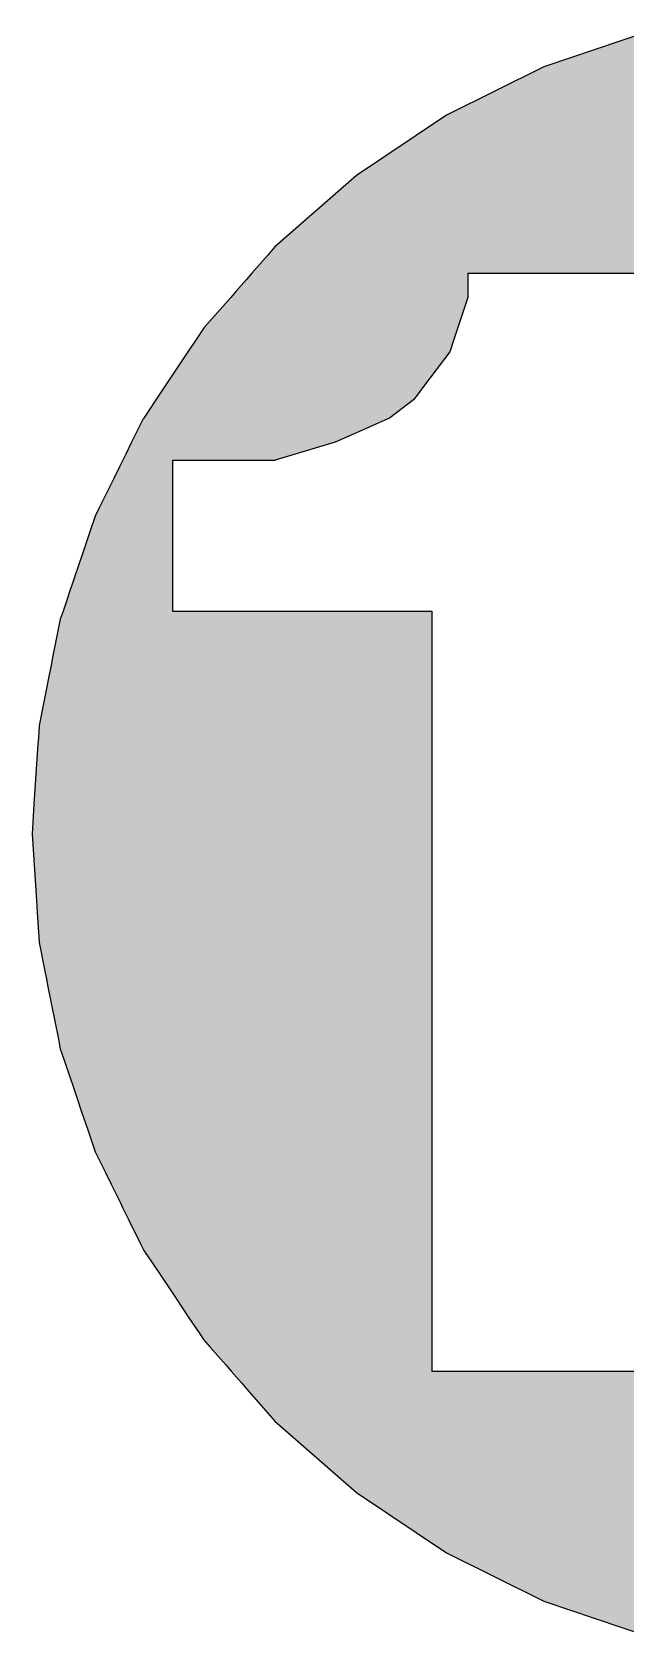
# Model space of a CAD drawing. Extents: x 66955 to 77886, y 5199 to 18578.
# Drawn here: x 67264.8 to 67352.7, y 6623.4 to 6860.4 of the extents above; entities that cross this region are included whole.
import ezdxf

# ---------------------------------------------------------------- set-up
doc = ezdxf.new("R2010")
doc.units = 0
doc.header["$MEASUREMENT"] = 0
doc.layers.add('DLINE', color=1, linetype='CONTINUOUS')

msp = doc.modelspace()

# ---------------------------------------------------------------- linework, layer by layer
at = {"layer": 'DLINE', "linetype": 'CONTINUOUS'}
for p, q in [((67355.713485, 6860.433753), (67340.514295, 6855.274323)), ((67340.514295, 6855.274323), (67326.118576, 6848.175139)), ((67326.118576, 6848.175139), (67312.772644, 6839.257673)), ((67312.772644, 6839.257673), (67300.704851, 6828.674502)), ((67299.632503, 6827.451724), (67298.850715, 6826.560265)), ((67300.414292, 6828.343183), (67299.632503, 6827.451724)), ((67300.704851, 6828.674502), (67300.414292, 6828.343183)), ((67298.850715, 6826.560265), (67297.287139, 6824.777349)), ((67296.50535, 6823.88589), (67294.941774, 6822.102973)), ((67297.287139, 6824.777349), (67296.50535, 6823.88589)), ((67329.253606, 6824.777349), (67329.253606, 6823.88589)), ((67329.253606, 6824.777349), (67355.105904, 6824.777349)), ((67329.253606, 6823.88589), (67329.253606, 6822.102973)), ((67293.378198, 6820.320056), (67290.251045, 6816.754221)), ((67294.159986, 6821.211514), (67293.378198, 6820.320056)), ((67294.941774, 6822.102973), (67294.159986, 6821.211514)), ((67328.956453, 6820.320056), (67327.767842, 6816.754221)), ((67329.253606, 6821.211514), (67328.956453, 6820.320056)), ((67329.253606, 6822.102973), (67329.253606, 6821.211514)), ((67290.121681, 6816.606709), (67289.028938, 6814.971304)), ((67290.251045, 6816.754221), (67290.121681, 6816.606709)), ((67327.718671, 6816.606709), (67327.173536, 6814.971304)), ((67327.767842, 6816.754221), (67327.718671, 6816.606709)), ((67287.83763, 6813.188387), (67286.05067, 6810.514012)), ((67289.028938, 6814.971304), (67287.83763, 6813.188387)), ((67326.57923, 6813.188387), (67324.573449, 6810.514012)), ((67327.173536, 6814.971304), (67326.57923, 6813.188387)), ((67286.05067, 6810.514012), (67284.263709, 6807.839636)), ((67324.573449, 6810.514012), (67322.567667, 6807.839636)), ((67283.072402, 6806.056719), (67281.285441, 6803.382343)), ((67283.668056, 6806.948177), (67283.072402, 6806.056719)), ((67284.263709, 6807.839636), (67283.668056, 6806.948177)), ((67321.230479, 6806.056719), (67317.664645, 6803.382343)), ((67321.899073, 6806.948177), (67321.230479, 6806.056719)), ((67322.567667, 6807.839636), (67321.899073, 6806.948177)), ((67280.384926, 6801.599426), (67279.945307, 6800.707967)), ((67280.824545, 6802.490884), (67280.384926, 6801.599426)), ((67281.204214, 6803.260777), (67280.824545, 6802.490884)), ((67281.285441, 6803.382343), (67281.204214, 6803.260777)), ((67313.653081, 6801.599426), (67311.6473, 6800.707967)), ((67315.658863, 6802.490884), (67313.653081, 6801.599426)), ((67317.391122, 6803.260777), (67315.658863, 6802.490884)), ((67317.664645, 6803.382343), (67317.391122, 6803.260777)), ((67279.505688, 6799.816509), (67278.626451, 6798.033592)), ((67279.945307, 6800.707967), (67279.505688, 6799.816509)), ((67309.641518, 6799.816509), (67303.698461, 6798.033592)), ((67311.6473, 6800.707967), (67309.641518, 6799.816509)), ((67278.186833, 6797.142133), (67277.747214, 6796.250674)), ((67278.626451, 6798.033592), (67278.186833, 6797.142133)), ((67285.572137, 6797.142133), (67285.572137, 6796.250674)), ((67285.572137, 6797.142133), (67290.029429, 6797.142133)), ((67290.029429, 6797.142133), (67300.726932, 6797.142133)), ((67303.698461, 6798.033592), (67300.726932, 6797.142133)), ((67276.867976, 6794.467758), (67276.428357, 6793.576299)), ((67277.747214, 6796.250674), (67276.867976, 6794.467758)), ((67285.572137, 6796.250674), (67285.572137, 6794.467758)), ((67285.572137, 6794.467758), (67285.572137, 6793.576299)), ((67276.428357, 6793.576299), (67274.669883, 6790.010464)), ((67285.572137, 6793.576299), (67285.572137, 6790.010464)), ((67274.669883, 6790.010464), (67274.105031, 6788.865058)), ((67285.572137, 6790.010464), (67285.572137, 6788.865058)), ((67274.105031, 6788.865058), (67273.283406, 6786.44463)), ((67285.572137, 6788.865058), (67285.572137, 6786.44463)), ((67272.980797, 6785.553172), (67272.375578, 6783.770254)), ((67273.283406, 6786.44463), (67272.980797, 6785.553172)), ((67285.572137, 6786.44463), (67285.572137, 6785.553172)), ((67285.572137, 6785.553172), (67285.572137, 6783.770254)), ((67272.375578, 6783.770254), (67270.257312, 6777.530044)), ((67285.572137, 6783.770254), (67285.572137, 6777.530044)), ((67270.257312, 6777.530044), (67269.954703, 6776.638586)), ((67285.572137, 6777.530044), (67285.572137, 6776.638586)), ((67269.652094, 6775.747128), (67269.349484, 6774.855669)), ((67269.954703, 6776.638586), (67269.652094, 6775.747128)), ((67285.572137, 6776.638586), (67285.572137, 6775.747128)), ((67285.572137, 6775.747128), (67285.572137, 6774.855669)), ((67268.945601, 6773.665868), (67267.76369, 6767.724)), ((67269.349484, 6774.855669), (67268.945601, 6773.665868)), ((67285.572137, 6774.855669), (67323.904855, 6774.855669)), ((67323.904855, 6774.855669), (67323.904855, 6773.665868)), ((67323.904855, 6773.665868), (67323.904855, 6767.724)), ((67267.409046, 6765.941083), (67265.814203, 6757.923268)), ((67267.586368, 6766.832542), (67267.409046, 6765.941083)), ((67267.76369, 6767.724), (67267.586368, 6766.832542)), ((67323.904855, 6767.724), (67323.904855, 6766.832542)), ((67323.904855, 6766.832542), (67323.904855, 6765.941083)), ((67323.904855, 6765.941083), (67323.904855, 6757.923268)), ((67265.696996, 6756.135039), (67265.638567, 6755.24358)), ((67265.755426, 6757.026498), (67265.696996, 6756.135039)), ((67265.814203, 6757.923268), (67265.755426, 6757.026498)), ((67323.904855, 6757.923268), (67323.904855, 6757.026498)), ((67323.904855, 6757.026498), (67323.904855, 6756.135039)), ((67323.904855, 6756.135039), (67323.904855, 6755.24358)), ((67265.638567, 6755.24358), (67265.054274, 6746.328995)), ((67323.904855, 6755.24358), (67323.904855, 6746.328995)), ((67265.054274, 6746.328995), (67264.878986, 6743.654619)), ((67323.904855, 6746.328995), (67323.904855, 6743.654619)), ((67264.878986, 6743.654619), (67264.764416, 6741.906618)), ((67264.764416, 6741.906618), (67264.766705, 6741.871702)), ((67264.766705, 6741.871702), (67265.409427, 6732.065658)), ((67323.904855, 6743.654619), (67323.904855, 6741.906618)), ((67323.904855, 6741.906618), (67323.904855, 6741.871702)), ((67323.904855, 6741.871702), (67323.904855, 6732.065658)), ((67265.409427, 6732.065658), (67265.467856, 6731.174199)), ((67265.467856, 6731.174199), (67265.526285, 6730.282741)), ((67265.526285, 6730.282741), (67265.814203, 6725.889968)), ((67323.904855, 6732.065658), (67323.904855, 6731.174199)), ((67323.904855, 6731.174199), (67323.904855, 6730.282741)), ((67323.904855, 6730.282741), (67323.904855, 6725.889968)), ((67265.814203, 6725.889968), (67266.713648, 6721.368155)), ((67323.904855, 6725.889968), (67323.904855, 6721.368155)), ((67266.713648, 6721.368155), (67266.89097, 6720.476697)), ((67323.904855, 6721.368155), (67323.904855, 6720.476697)), ((67266.89097, 6720.476697), (67267.068292, 6719.585238)), ((67267.068292, 6719.585238), (67268.664191, 6711.562111)), ((67323.904855, 6720.476697), (67323.904855, 6719.585238)), ((67323.904855, 6719.585238), (67323.904855, 6711.562111)), ((67268.664191, 6711.562111), (67268.945601, 6710.147368)), ((67323.904855, 6711.562111), (67323.904855, 6710.147368)), ((67268.945601, 6710.147368), (67269.07058, 6709.779193)), ((67269.07058, 6709.779193), (67270.886236, 6704.430442)), ((67323.904855, 6710.147368), (67323.904855, 6709.779193)), ((67323.904855, 6709.779193), (67323.904855, 6704.430442)), ((67270.886236, 6704.430442), (67271.188845, 6703.538984)), ((67323.904855, 6704.430442), (67323.904855, 6703.538984)), ((67271.188845, 6703.538984), (67271.491455, 6702.647525)), ((67271.491455, 6702.647525), (67272.096674, 6700.864608)), ((67323.904855, 6703.538984), (67323.904855, 6702.647525)), ((67323.904855, 6702.647525), (67323.904855, 6700.864608)), ((67272.096674, 6700.864608), (67273.004502, 6698.190232)), ((67323.904855, 6700.864608), (67323.904855, 6698.190232)), ((67273.004502, 6698.190232), (67273.307111, 6697.298774)), ((67273.307111, 6697.298774), (67274.105031, 6694.948177)), ((67323.904855, 6698.190232), (67323.904855, 6697.298774)), ((67323.904855, 6697.298774), (67323.904855, 6694.948177)), ((67274.105031, 6694.948177), (67274.264701, 6694.624398)), ((67274.264701, 6694.624398), (67275.143939, 6692.841481)), ((67323.904855, 6694.948177), (67323.904855, 6694.624398)), ((67323.904855, 6694.624398), (67323.904855, 6692.841481)), ((67275.143939, 6692.841481), (67275.583557, 6691.950022)), ((67323.904855, 6692.841481), (67323.904855, 6691.950022)), ((67275.583557, 6691.950022), (67276.462795, 6690.167105)), ((67276.462795, 6690.167105), (67277.781651, 6687.49273)), ((67323.904855, 6691.950022), (67323.904855, 6690.167105)), ((67323.904855, 6690.167105), (67323.904855, 6687.49273)), ((67277.781651, 6687.49273), (67278.22127, 6686.601271)), ((67323.904855, 6687.49273), (67323.904855, 6686.601271)), ((67278.22127, 6686.601271), (67278.660888, 6685.709812)), ((67278.660888, 6685.709812), (67279.100507, 6684.818354)), ((67323.904855, 6686.601271), (67323.904855, 6685.709812)), ((67323.904855, 6685.709812), (67323.904855, 6684.818354)), ((67279.100507, 6684.818354), (67280.858982, 6681.25252)), ((67323.904855, 6684.818354), (67323.904855, 6681.25252)), ((67280.858982, 6681.25252), (67281.204214, 6680.552458)), ((67281.204214, 6680.552458), (67281.332102, 6680.361061)), ((67281.332102, 6680.361061), (67283.714716, 6676.795227)), ((67323.904855, 6681.25252), (67323.904855, 6680.552458)), ((67323.904855, 6680.552458), (67323.904855, 6680.361061)), ((67323.904855, 6680.361061), (67323.904855, 6676.795227)), ((67283.714716, 6676.795227), (67286.09733, 6673.229392)), ((67323.904855, 6676.795227), (67323.904855, 6673.229392)), ((67286.09733, 6673.229392), (67287.884291, 6670.555017)), ((67323.904855, 6673.229392), (67323.904855, 6670.555017)), ((67287.884291, 6670.555017), (67289.671251, 6667.880641)), ((67323.904855, 6670.555017), (67323.904855, 6667.880641)), ((67289.671251, 6667.880641), (67290.121681, 6667.206526)), ((67290.121681, 6667.206526), (67291.094074, 6666.097724)), ((67291.094074, 6666.097724), (67293.439439, 6663.423348)), ((67323.904855, 6667.880641), (67323.904855, 6667.206526)), ((67323.904855, 6667.206526), (67323.904855, 6666.097724)), ((67323.904855, 6666.097724), (67323.904855, 6663.423348)), ((67293.439439, 6663.423348), (67294.221227, 6662.53189)), ((67294.221227, 6662.53189), (67295.784803, 6660.748972)), ((67323.904855, 6663.423348), (67323.904855, 6662.53189)), ((67323.904855, 6662.53189), (67355.105904, 6662.53189)), ((67295.784803, 6660.748972), (67296.566591, 6659.857514)), ((67296.566591, 6659.857514), (67300.704851, 6655.138734)), ((67300.704851, 6655.138734), (67312.772644, 6644.555563)), ((67312.772644, 6644.555563), (67326.118576, 6635.638096)), ((67326.118576, 6635.638096), (67340.514295, 6628.538913)), ((67340.514295, 6628.538913), (67355.713485, 6623.379483))]:
    msp.add_line(p, q, dxfattribs=at)
for points in [[(67355.713485, 6860.433753), (67340.514295, 6855.274323), (67434.431177, 6855.274323)], [(67340.514295, 6855.274323), (67326.118576, 6848.175139), (67448.826895, 6848.175139)], [(67326.118576, 6848.175139), (67312.772644, 6839.257673), (67462.172828, 6839.257673)], [(67312.772644, 6839.257673), (67300.704851, 6828.674502), (67474.24062, 6828.674502)], [(67299.632503, 6827.451724), (67298.850715, 6826.560265), (67414.578108, 6826.560265)], [(67300.414292, 6828.343183), (67299.632503, 6827.451724), (67424.384153, 6827.451724)], [(67300.704851, 6828.674502), (67300.414292, 6828.343183), (67474.53118, 6828.343183)], [(67298.850715, 6826.560265), (67297.287139, 6824.777349), (67408.635051, 6824.777349)], [(67296.50535, 6823.88589), (67294.941774, 6822.102973), (67329.253606, 6822.102973)], [(67297.287139, 6824.777349), (67296.50535, 6823.88589), (67329.253606, 6823.88589)], [(67329.253606, 6824.777349), (67329.253606, 6824.777349), (67355.105904, 6824.777349)], [(67293.378198, 6820.320056), (67290.251045, 6816.754221), (67327.767842, 6816.754221)], [(67294.159986, 6821.211514), (67293.378198, 6820.320056), (67328.956453, 6820.320056)], [(67294.941774, 6822.102973), (67294.159986, 6821.211514), (67329.253606, 6821.211514)], [(67290.121681, 6816.606709), (67289.028938, 6814.971304), (67327.173536, 6814.971304)], [(67290.251045, 6816.754221), (67290.121681, 6816.606709), (67327.718671, 6816.606709)], [(67287.83763, 6813.188387), (67286.05067, 6810.514012), (67324.573449, 6810.514012)], [(67289.028938, 6814.971304), (67287.83763, 6813.188387), (67326.57923, 6813.188387)], [(67286.05067, 6810.514012), (67284.263709, 6807.839636), (67322.567667, 6807.839636)], [(67283.072402, 6806.056719), (67281.285441, 6803.382343), (67317.664645, 6803.382343)], [(67283.668056, 6806.948177), (67283.072402, 6806.056719), (67321.230479, 6806.056719)], [(67284.263709, 6807.839636), (67283.668056, 6806.948177), (67321.899073, 6806.948177)], [(67280.384926, 6801.599426), (67279.945307, 6800.707967), (67311.6473, 6800.707967)], [(67280.824545, 6802.490884), (67280.384926, 6801.599426), (67313.653081, 6801.599426)], [(67281.204214, 6803.260777), (67280.824545, 6802.490884), (67315.658863, 6802.490884)], [(67281.285441, 6803.382343), (67281.204214, 6803.260777), (67317.391122, 6803.260777)], [(67279.505688, 6799.816509), (67278.626451, 6798.033592), (67303.698461, 6798.033592)], [(67279.945307, 6800.707967), (67279.505688, 6799.816509), (67309.641518, 6799.816509)], [(67278.186833, 6797.142133), (67277.747214, 6796.250674), (67285.572137, 6796.250674)], [(67278.626451, 6798.033592), (67278.186833, 6797.142133), (67300.726932, 6797.142133)], [(67285.572137, 6797.142133), (67285.572137, 6797.142133), (67290.029429, 6797.142133)], [(67290.029429, 6797.142133), (67290.029429, 6797.142133), (67300.726932, 6797.142133)], [(67276.867976, 6794.467758), (67276.428357, 6793.576299), (67285.572137, 6793.576299)], [(67277.747214, 6796.250674), (67276.867976, 6794.467758), (67285.572137, 6794.467758)], [(67276.428357, 6793.576299), (67274.669883, 6790.010464), (67285.572137, 6790.010464)], [(67274.669883, 6790.010464), (67274.105031, 6788.865058), (67285.572137, 6788.865058)], [(67274.105031, 6788.865058), (67273.283406, 6786.44463), (67285.572137, 6786.44463)], [(67272.980797, 6785.553172), (67272.375578, 6783.770254), (67285.572137, 6783.770254)], [(67273.283406, 6786.44463), (67272.980797, 6785.553172), (67285.572137, 6785.553172)], [(67272.375578, 6783.770254), (67270.257312, 6777.530044), (67285.572137, 6777.530044)], [(67270.257312, 6777.530044), (67269.954703, 6776.638586), (67285.572137, 6776.638586)], [(67269.652094, 6775.747128), (67269.349484, 6774.855669), (67285.572137, 6774.855669)], [(67269.954703, 6776.638586), (67269.652094, 6775.747128), (67285.572137, 6775.747128)], [(67268.945601, 6773.665868), (67267.76369, 6767.724), (67323.904855, 6767.724)], [(67269.349484, 6774.855669), (67268.945601, 6773.665868), (67323.904855, 6773.665868)], [(67285.572137, 6774.855669), (67285.572137, 6774.855669), (67323.904855, 6774.855669)], [(67267.409046, 6765.941083), (67265.814203, 6757.923268), (67323.904855, 6757.923268)], [(67267.586368, 6766.832542), (67267.409046, 6765.941083), (67323.904855, 6765.941083)], [(67267.76369, 6767.724), (67267.586368, 6766.832542), (67323.904855, 6766.832542)], [(67265.696996, 6756.135039), (67265.638567, 6755.24358), (67323.904855, 6755.24358)], [(67265.755426, 6757.026498), (67265.696996, 6756.135039), (67323.904855, 6756.135039)], [(67265.814203, 6757.923268), (67265.755426, 6757.026498), (67323.904855, 6757.026498)], [(67265.638567, 6755.24358), (67265.054274, 6746.328995), (67323.904855, 6746.328995)], [(67265.054274, 6746.328995), (67264.878986, 6743.654619), (67323.904855, 6743.654619)], [(67264.878986, 6743.654619), (67264.764416, 6741.906618), (67323.904855, 6741.906618)], [(67264.764416, 6741.906618), (67264.766705, 6741.871702), (67323.904855, 6741.871702)], [(67264.766705, 6741.871702), (67265.409427, 6732.065658), (67323.904855, 6732.065658)], [(67265.409427, 6732.065658), (67265.467856, 6731.174199), (67323.904855, 6731.174199)], [(67265.467856, 6731.174199), (67265.526285, 6730.282741), (67323.904855, 6730.282741)], [(67265.526285, 6730.282741), (67265.814203, 6725.889968), (67323.904855, 6725.889968)], [(67265.814203, 6725.889968), (67266.713648, 6721.368155), (67323.904855, 6721.368155)], [(67266.713648, 6721.368155), (67266.89097, 6720.476697), (67323.904855, 6720.476697)], [(67266.89097, 6720.476697), (67267.068292, 6719.585238), (67323.904855, 6719.585238)], [(67267.068292, 6719.585238), (67268.664191, 6711.562111), (67323.904855, 6711.562111)], [(67268.664191, 6711.562111), (67268.945601, 6710.147368), (67323.904855, 6710.147368)], [(67268.945601, 6710.147368), (67269.07058, 6709.779193), (67323.904855, 6709.779193)], [(67269.07058, 6709.779193), (67270.886236, 6704.430442), (67323.904855, 6704.430442)], [(67270.886236, 6704.430442), (67271.188845, 6703.538984), (67323.904855, 6703.538984)], [(67271.188845, 6703.538984), (67271.491455, 6702.647525), (67323.904855, 6702.647525)], [(67271.491455, 6702.647525), (67272.096674, 6700.864608), (67323.904855, 6700.864608)], [(67272.096674, 6700.864608), (67273.004502, 6698.190232), (67323.904855, 6698.190232)], [(67273.004502, 6698.190232), (67273.307111, 6697.298774), (67323.904855, 6697.298774)], [(67273.307111, 6697.298774), (67274.105031, 6694.948177), (67323.904855, 6694.948177)], [(67274.105031, 6694.948177), (67274.264701, 6694.624398), (67323.904855, 6694.624398)], [(67274.264701, 6694.624398), (67275.143939, 6692.841481), (67323.904855, 6692.841481)], [(67275.143939, 6692.841481), (67275.583557, 6691.950022), (67323.904855, 6691.950022)], [(67275.583557, 6691.950022), (67276.462795, 6690.167105), (67323.904855, 6690.167105)], [(67276.462795, 6690.167105), (67277.781651, 6687.49273), (67323.904855, 6687.49273)], [(67277.781651, 6687.49273), (67278.22127, 6686.601271), (67323.904855, 6686.601271)], [(67278.22127, 6686.601271), (67278.660888, 6685.709812), (67323.904855, 6685.709812)], [(67278.660888, 6685.709812), (67279.100507, 6684.818354), (67323.904855, 6684.818354)], [(67279.100507, 6684.818354), (67280.858982, 6681.25252), (67323.904855, 6681.25252)], [(67280.858982, 6681.25252), (67281.204214, 6680.552458), (67323.904855, 6680.552458)], [(67281.204214, 6680.552458), (67281.332102, 6680.361061), (67323.904855, 6680.361061)], [(67281.332102, 6680.361061), (67283.714716, 6676.795227), (67323.904855, 6676.795227)], [(67283.714716, 6676.795227), (67286.09733, 6673.229392), (67323.904855, 6673.229392)], [(67286.09733, 6673.229392), (67287.884291, 6670.555017), (67323.904855, 6670.555017)], [(67287.884291, 6670.555017), (67289.671251, 6667.880641), (67323.904855, 6667.880641)], [(67289.671251, 6667.880641), (67290.121681, 6667.206526), (67323.904855, 6667.206526)], [(67290.121681, 6667.206526), (67291.094074, 6666.097724), (67323.904855, 6666.097724)], [(67291.094074, 6666.097724), (67293.439439, 6663.423348), (67323.904855, 6663.423348)], [(67293.439439, 6663.423348), (67294.221227, 6662.53189), (67323.904855, 6662.53189)], [(67294.221227, 6662.53189), (67295.784803, 6660.748972), (67418.143943, 6660.748972)], [(67323.904855, 6662.53189), (67323.904855, 6662.53189), (67355.105904, 6662.53189)], [(67295.784803, 6660.748972), (67296.566591, 6659.857514), (67427.949987, 6659.857514)], [(67296.566591, 6659.857514), (67300.704851, 6655.138734), (67474.24062, 6655.138734)], [(67300.704851, 6655.138734), (67312.772644, 6644.555563), (67462.172828, 6644.555563)], [(67312.772644, 6644.555563), (67326.118576, 6635.638096), (67448.826895, 6635.638096)], [(67326.118576, 6635.638096), (67340.514295, 6628.538913), (67434.431177, 6628.538913)], [(67340.514295, 6628.538913), (67355.713485, 6623.379483), (67419.231986, 6623.379483)]]:
    msp.add_solid(points, dxfattribs=at)
at = {"layer": 'DLINE', "linetype": 'CONTINUOUS', "extrusion": (0, 0, -1)}
for points in [[(-67340.514295, 6855.274323), (-67434.431177, 6855.274323), (-67448.826895, 6848.175139)], [(-67326.118576, 6848.175139), (-67448.826895, 6848.175139), (-67462.172828, 6839.257673)], [(-67312.772644, 6839.257673), (-67462.172828, 6839.257673), (-67474.24062, 6828.674502)], [(-67299.632503, 6827.451724), (-67424.384153, 6827.451724), (-67414.578108, 6826.560265)], [(-67300.414292, 6828.343183), (-67427.949987, 6828.343183), (-67424.384153, 6827.451724)], [(-67300.704851, 6828.674502), (-67474.24062, 6828.674502), (-67474.53118, 6828.343183)], [(-67298.850715, 6826.560265), (-67414.578108, 6826.560265), (-67408.635051, 6824.777349)], [(-67296.50535, 6823.88589), (-67329.253606, 6823.88589), (-67329.253606, 6822.102973)], [(-67297.287139, 6824.777349), (-67329.253606, 6824.777349), (-67329.253606, 6823.88589)], [(-67293.378198, 6820.320056), (-67328.956453, 6820.320056), (-67327.767842, 6816.754221)], [(-67294.159986, 6821.211514), (-67329.253606, 6821.211514), (-67328.956453, 6820.320056)], [(-67294.941774, 6822.102973), (-67329.253606, 6822.102973), (-67329.253606, 6821.211514)], [(-67290.121681, 6816.606709), (-67327.718671, 6816.606709), (-67327.173536, 6814.971304)], [(-67290.251045, 6816.754221), (-67327.767842, 6816.754221), (-67327.718671, 6816.606709)], [(-67287.83763, 6813.188387), (-67326.57923, 6813.188387), (-67324.573449, 6810.514012)], [(-67289.028938, 6814.971304), (-67327.173536, 6814.971304), (-67326.57923, 6813.188387)], [(-67286.05067, 6810.514012), (-67324.573449, 6810.514012), (-67322.567667, 6807.839636)], [(-67283.072402, 6806.056719), (-67321.230479, 6806.056719), (-67317.664645, 6803.382343)], [(-67283.668056, 6806.948177), (-67321.899073, 6806.948177), (-67321.230479, 6806.056719)], [(-67284.263709, 6807.839636), (-67322.567667, 6807.839636), (-67321.899073, 6806.948177)], [(-67280.384926, 6801.599426), (-67313.653081, 6801.599426), (-67311.6473, 6800.707967)], [(-67280.824545, 6802.490884), (-67315.658863, 6802.490884), (-67313.653081, 6801.599426)], [(-67281.204214, 6803.260777), (-67317.391122, 6803.260777), (-67315.658863, 6802.490884)], [(-67281.285441, 6803.382343), (-67317.664645, 6803.382343), (-67317.391122, 6803.260777)], [(-67279.505688, 6799.816509), (-67309.641518, 6799.816509), (-67303.698461, 6798.033592)], [(-67279.945307, 6800.707967), (-67311.6473, 6800.707967), (-67309.641518, 6799.816509)], [(-67278.186833, 6797.142133), (-67285.572137, 6797.142133), (-67285.572137, 6796.250674)], [(-67278.626451, 6798.033592), (-67303.698461, 6798.033592), (-67300.726932, 6797.142133)], [(-67276.867976, 6794.467758), (-67285.572137, 6794.467758), (-67285.572137, 6793.576299)], [(-67277.747214, 6796.250674), (-67285.572137, 6796.250674), (-67285.572137, 6794.467758)], [(-67276.428357, 6793.576299), (-67285.572137, 6793.576299), (-67285.572137, 6790.010464)], [(-67274.669883, 6790.010464), (-67285.572137, 6790.010464), (-67285.572137, 6788.865058)], [(-67274.105031, 6788.865058), (-67285.572137, 6788.865058), (-67285.572137, 6786.44463)], [(-67272.980797, 6785.553172), (-67285.572137, 6785.553172), (-67285.572137, 6783.770254)], [(-67273.283406, 6786.44463), (-67285.572137, 6786.44463), (-67285.572137, 6785.553172)], [(-67272.375578, 6783.770254), (-67285.572137, 6783.770254), (-67285.572137, 6777.530044)], [(-67270.257312, 6777.530044), (-67285.572137, 6777.530044), (-67285.572137, 6776.638586)], [(-67269.652094, 6775.747128), (-67285.572137, 6775.747128), (-67285.572137, 6774.855669)], [(-67269.954703, 6776.638586), (-67285.572137, 6776.638586), (-67285.572137, 6775.747128)], [(-67268.945601, 6773.665868), (-67323.904855, 6773.665868), (-67323.904855, 6767.724)], [(-67269.349484, 6774.855669), (-67323.904855, 6774.855669), (-67323.904855, 6773.665868)], [(-67267.409046, 6765.941083), (-67323.904855, 6765.941083), (-67323.904855, 6757.923268)], [(-67267.586368, 6766.832542), (-67323.904855, 6766.832542), (-67323.904855, 6765.941083)], [(-67267.76369, 6767.724), (-67323.904855, 6767.724), (-67323.904855, 6766.832542)], [(-67265.696996, 6756.135039), (-67323.904855, 6756.135039), (-67323.904855, 6755.24358)], [(-67265.755426, 6757.026498), (-67323.904855, 6757.026498), (-67323.904855, 6756.135039)], [(-67265.814203, 6757.923268), (-67323.904855, 6757.923268), (-67323.904855, 6757.026498)], [(-67265.638567, 6755.24358), (-67323.904855, 6755.24358), (-67323.904855, 6746.328995)], [(-67265.054274, 6746.328995), (-67323.904855, 6746.328995), (-67323.904855, 6743.654619)], [(-67264.764416, 6741.906618), (-67323.904855, 6741.906618), (-67323.904855, 6741.871702)], [(-67264.766705, 6741.871702), (-67323.904855, 6741.871702), (-67323.904855, 6732.065658)], [(-67264.878986, 6743.654619), (-67323.904855, 6743.654619), (-67323.904855, 6741.906618)], [(-67265.409427, 6732.065658), (-67323.904855, 6732.065658), (-67323.904855, 6731.174199)], [(-67265.467856, 6731.174199), (-67323.904855, 6731.174199), (-67323.904855, 6730.282741)], [(-67265.526285, 6730.282741), (-67323.904855, 6730.282741), (-67323.904855, 6725.889968)], [(-67265.814203, 6725.889968), (-67323.904855, 6725.889968), (-67323.904855, 6721.368155)], [(-67266.713648, 6721.368155), (-67323.904855, 6721.368155), (-67323.904855, 6720.476697)], [(-67266.89097, 6720.476697), (-67323.904855, 6720.476697), (-67323.904855, 6719.585238)], [(-67267.068292, 6719.585238), (-67323.904855, 6719.585238), (-67323.904855, 6711.562111)], [(-67268.664191, 6711.562111), (-67323.904855, 6711.562111), (-67323.904855, 6710.147368)], [(-67268.945601, 6710.147368), (-67323.904855, 6710.147368), (-67323.904855, 6709.779193)], [(-67269.07058, 6709.779193), (-67323.904855, 6709.779193), (-67323.904855, 6704.430442)], [(-67270.886236, 6704.430442), (-67323.904855, 6704.430442), (-67323.904855, 6703.538984)], [(-67271.188845, 6703.538984), (-67323.904855, 6703.538984), (-67323.904855, 6702.647525)], [(-67271.491455, 6702.647525), (-67323.904855, 6702.647525), (-67323.904855, 6700.864608)], [(-67272.096674, 6700.864608), (-67323.904855, 6700.864608), (-67323.904855, 6698.190232)], [(-67273.004502, 6698.190232), (-67323.904855, 6698.190232), (-67323.904855, 6697.298774)], [(-67273.307111, 6697.298774), (-67323.904855, 6697.298774), (-67323.904855, 6694.948177)], [(-67274.105031, 6694.948177), (-67323.904855, 6694.948177), (-67323.904855, 6694.624398)], [(-67274.264701, 6694.624398), (-67323.904855, 6694.624398), (-67323.904855, 6692.841481)], [(-67275.143939, 6692.841481), (-67323.904855, 6692.841481), (-67323.904855, 6691.950022)], [(-67275.583557, 6691.950022), (-67323.904855, 6691.950022), (-67323.904855, 6690.167105)], [(-67276.462795, 6690.167105), (-67323.904855, 6690.167105), (-67323.904855, 6687.49273)], [(-67277.781651, 6687.49273), (-67323.904855, 6687.49273), (-67323.904855, 6686.601271)], [(-67278.22127, 6686.601271), (-67323.904855, 6686.601271), (-67323.904855, 6685.709812)], [(-67278.660888, 6685.709812), (-67323.904855, 6685.709812), (-67323.904855, 6684.818354)], [(-67279.100507, 6684.818354), (-67323.904855, 6684.818354), (-67323.904855, 6681.25252)], [(-67280.858982, 6681.25252), (-67323.904855, 6681.25252), (-67323.904855, 6680.552458)], [(-67281.204214, 6680.552458), (-67323.904855, 6680.552458), (-67323.904855, 6680.361061)], [(-67281.332102, 6680.361061), (-67323.904855, 6680.361061), (-67323.904855, 6676.795227)], [(-67283.714716, 6676.795227), (-67323.904855, 6676.795227), (-67323.904855, 6673.229392)], [(-67286.09733, 6673.229392), (-67323.904855, 6673.229392), (-67323.904855, 6670.555017)], [(-67287.884291, 6670.555017), (-67323.904855, 6670.555017), (-67323.904855, 6667.880641)], [(-67289.671251, 6667.880641), (-67323.904855, 6667.880641), (-67323.904855, 6667.206526)], [(-67290.121681, 6667.206526), (-67323.904855, 6667.206526), (-67323.904855, 6666.097724)], [(-67291.094074, 6666.097724), (-67323.904855, 6666.097724), (-67323.904855, 6663.423348)], [(-67293.439439, 6663.423348), (-67323.904855, 6663.423348), (-67323.904855, 6662.53189)], [(-67294.221227, 6662.53189), (-67409.229357, 6662.53189), (-67418.143943, 6660.748972)], [(-67295.784803, 6660.748972), (-67418.143943, 6660.748972), (-67427.949987, 6659.857514)], [(-67296.566591, 6659.857514), (-67478.37888, 6659.857514), (-67474.24062, 6655.138734)], [(-67300.704851, 6655.138734), (-67474.24062, 6655.138734), (-67462.172828, 6644.555563)], [(-67312.772644, 6644.555563), (-67462.172828, 6644.555563), (-67448.826895, 6635.638096)], [(-67326.118576, 6635.638096), (-67448.826895, 6635.638096), (-67434.431177, 6628.538913)], [(-67340.514295, 6628.538913), (-67434.431177, 6628.538913), (-67419.231986, 6623.379483)]]:
    msp.add_solid(points, dxfattribs=at)

doc.saveas('drawing.dxf')
